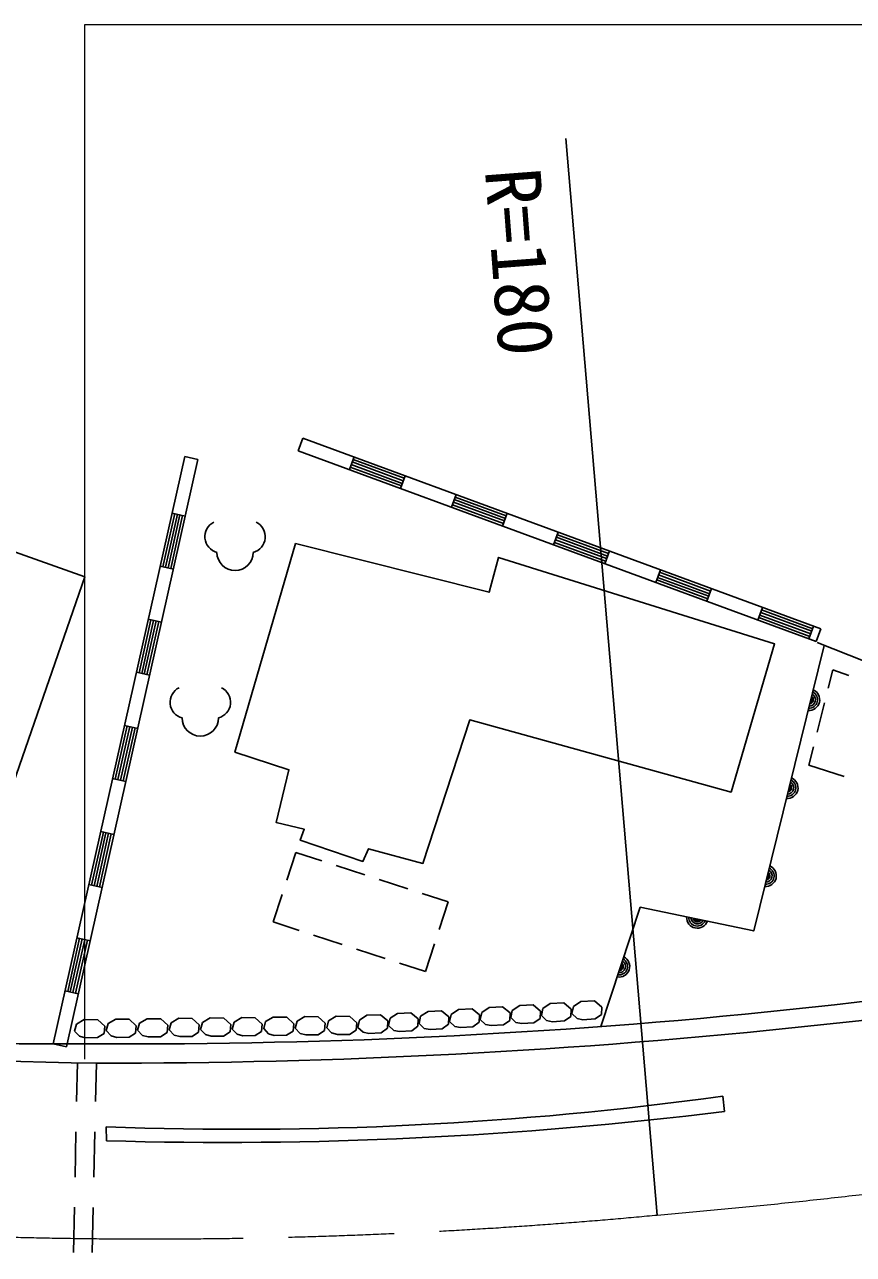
# Model space of a CAD drawing. Units: millimetres, scale not verified. Extents: x 40000 to 680000, y 20000 to 380000.
# Drawn here: x 295845 to 323256, y 271382 to 312076 of the extents above; entities that cross this region are included whole.
import ezdxf
from ezdxf.enums import TextEntityAlignment as Align

# ---------------------------------------------------------------- set-up
doc = ezdxf.new("R2010")
doc.units = ezdxf.units.MM
doc.header["$LTSCALE"] = 1000
doc.linetypes.add('CHAIN', pattern=[18.5, 12, -1.5, 3.5, -1.5])
for name, color, linetype, lineweight in [('M-BGD', 7, 'Continuous', 25), ('M-BMK', 2, 'CHAIN', 13), ('M-BMK-SRVR', 3, 'Continuous', 25), ('M-STR-HTXT', 7, 'Continuous', 13), ('M-STR-STRD', 7, 'Continuous', 25)]:
    doc.layers.add(name, color=color, linetype=linetype, lineweight=lineweight)
doc.styles.add('ＭＳ ゴシック', font='')
doc.styles.get('ＭＳ ゴシック').set_extended_font_data('MS Gothic')

msp = doc.modelspace()

# ---------------------------------------------------------------- linework, layer by layer
at = {"layer": 'M-BGD'}
for p, q in [((305052, 298394), (304896, 297972)), ((305052, 298394), (322180, 292081)), ((304896, 297972), (322024, 291659)), ((296788, 278349), (301140, 297785)), ((297227, 278250), (301579, 297687)), ((301140, 297785), (301579, 297687)), ((306741, 297772), (306585, 297350)), ((306647, 297519), (308336, 296896)), ((306678, 297603), (308367, 296981)), ((306709, 297687), (308398, 297065)), ((306616, 297434), (308305, 296812)), ((308274, 296727), (308430, 297149)), ((310118, 296527), (309963, 296105)), ((310025, 296274), (311714, 295651)), ((310056, 296358), (311745, 295735)), ((310087, 296442), (311776, 295820)), ((300415, 294137), (300809, 295894)), ((300503, 294118), (300897, 295874)), ((300591, 294098), (300984, 295855)), ((301160, 295815), (300721, 295914)), ((309994, 296189), (311683, 295567)), ((311652, 295482), (311807, 295904)), ((300679, 294078), (301072, 295835)), ((313496, 295282), (313341, 294860)), ((313434, 295113), (315123, 294490)), ((313465, 295197), (315154, 294575)), ((313372, 294944), (315061, 294322)), ((313403, 295029), (315092, 294406)), ((315030, 294237), (315185, 294659)), ((300328, 294157), (300767, 294059)), ((316874, 294037), (316719, 293615)), ((316812, 293868), (318501, 293245)), ((316843, 293952), (318532, 293330)), ((316750, 293699), (318439, 293077)), ((316781, 293783), (318470, 293161)), ((318407, 292992), (318563, 293414)), ((320252, 292792), (320096, 292370)), ((320190, 292623), (321879, 292000)), ((320221, 292707), (321910, 292085)), ((299629, 290624), (300022, 292381)), ((299717, 290605), (300110, 292361)), ((299804, 290585), (300198, 292342)), ((299892, 290565), (300285, 292322)), ((300373, 292302), (299934, 292401)), ((320128, 292454), (321816, 291831)), ((320159, 292538), (321848, 291916)), ((321785, 291747), (321941, 292169)), ((322180, 292081), (322024, 291659)), ((299541, 290644), (299980, 290546)), ((322573, 290726), (322421, 290118)), ((323109, 290543), (322573, 290726)), ((322300, 289633), (322057, 288662)), ((298842, 287111), (299235, 288868)), ((298930, 287092), (299323, 288848)), ((299018, 287072), (299411, 288829)), ((299105, 287052), (299499, 288809)), ((299587, 288789), (299148, 288888)), ((321936, 288177), (321784, 287569)), ((321784, 287569), (322947, 287200)), ((298754, 287131), (299193, 287033)), ((298055, 283598), (298449, 285355)), ((298143, 283579), (298536, 285335)), ((298231, 283559), (298624, 285316)), ((298319, 283539), (298712, 285296)), ((298800, 285276), (298361, 285375)), ((304522, 283770), (304820, 284684)), ((304820, 284684), (305671, 284406)), ((306147, 284251), (307097, 283941)), ((307573, 283786), (308524, 283475)), ((297968, 283618), (298407, 283520)), ((304069, 282381), (304367, 283295)), ((308999, 283320), (309851, 283043)), ((309851, 283043), (309552, 282129)), ((304920, 282103), (304069, 282381)), ((297269, 280085), (297662, 281842)), ((297356, 280066), (297750, 281822)), ((297444, 280046), (297838, 281803)), ((297532, 280026), (297925, 281783)), ((298013, 281763), (297574, 281862)), ((306346, 281638), (305396, 281948)), ((309397, 281654), (309099, 280740)), ((307772, 281173), (306822, 281483)), ((309099, 280740), (308248, 281018)), ((297181, 280105), (297620, 280007)), ((312221, 279621), (311975, 279456)), ((312668, 279636), (312221, 279621)), ((312911, 279435), (312668, 279636)), ((313232, 279686), (312986, 279522)), ((313679, 279702), (313232, 279686)), ((313922, 279501), (313679, 279702)), ((313998, 279587), (313947, 279353)), ((314244, 279752), (313998, 279587)), ((314691, 279767), (314244, 279752)), ((314934, 279567), (314691, 279767)), ((298858, 279169), (298604, 279017)), ((299305, 279161), (298858, 279169)), ((299900, 279182), (299646, 279031)), ((300347, 279175), (299900, 279182)), ((300579, 278962), (300347, 279175)), ((300942, 279196), (300688, 279044)), ((301389, 279188), (300942, 279196)), ((301622, 278975), (301389, 279188)), ((301984, 279209), (301730, 279058)), ((302431, 279201), (301984, 279209)), ((302664, 278989), (302431, 279201)), ((303027, 279223), (302772, 279071)), ((303473, 279215), (303027, 279223)), ((303706, 279002), (303473, 279215)), ((304069, 279236), (303814, 279085)), ((304516, 279228), (304069, 279236)), ((304748, 279016), (304516, 279228)), ((305111, 279250), (304856, 279098)), ((305558, 279242), (305111, 279250)), ((305790, 279029), (305558, 279242)), ((306153, 279263), (305899, 279112)), ((306600, 279255), (306153, 279263)), ((306832, 279042), (306600, 279255)), ((307164, 279293), (306918, 279128)), ((307611, 279308), (307164, 279293)), ((307854, 279108), (307611, 279308)), ((307930, 279194), (307879, 278960)), ((308176, 279358), (307930, 279194)), ((308622, 279374), (308176, 279358)), ((308865, 279173), (308622, 279374)), ((308854, 278929), (308865, 279173)), ((308941, 279260), (308890, 279025)), ((309187, 279424), (308941, 279260)), ((309634, 279439), (309187, 279424)), ((309877, 279239), (309634, 279439)), ((309865, 278995), (309877, 279239)), ((309952, 279325), (309902, 279091)), ((310198, 279490), (309952, 279325)), ((310645, 279505), (310198, 279490)), ((310888, 279304), (310645, 279505)), ((310877, 279061), (310888, 279304)), ((310964, 279391), (310913, 279156)), ((311210, 279555), (310964, 279391)), ((311656, 279570), (311210, 279555)), ((311899, 279370), (311656, 279570)), ((311888, 279126), (311899, 279370)), ((311975, 279456), (311924, 279222)), ((311924, 279222), (312097, 279058)), ((312692, 279043), (312900, 279192)), ((312900, 279192), (312911, 279435)), ((312986, 279522), (312936, 279288)), ((312936, 279288), (313108, 279124)), ((313704, 279108), (313911, 279257)), ((313911, 279257), (313922, 279501)), ((313947, 279353), (314120, 279189)), ((314120, 279189), (314310, 279148)), ((314310, 279148), (314715, 279174)), ((314715, 279174), (314922, 279323)), ((314922, 279323), (314934, 279567)), ((297562, 279004), (297499, 278773)), ((297499, 278773), (297663, 278600)), ((297816, 279156), (297562, 279004)), ((298263, 279148), (297816, 279156)), ((298495, 278935), (298263, 279148)), ((298471, 278692), (298495, 278935)), ((298604, 279017), (298541, 278786)), ((298541, 278786), (298705, 278613)), ((299537, 278948), (299305, 279161)), ((299513, 278705), (299537, 278948)), ((299646, 279031), (299583, 278800)), ((299583, 278800), (299747, 278627)), ((300556, 278719), (300579, 278962)), ((300688, 279044), (300625, 278813)), ((300625, 278813), (300789, 278640)), ((301598, 278732), (301622, 278975)), ((301730, 279058), (301667, 278827)), ((301667, 278827), (301831, 278654)), ((302640, 278746), (302664, 278989)), ((302772, 279071), (302710, 278840)), ((302710, 278840), (302873, 278667)), ((303467, 278621), (303682, 278759)), ((303682, 278759), (303706, 279002)), ((303814, 279085), (303752, 278853)), ((303752, 278853), (303915, 278681)), ((304509, 278635), (304724, 278773)), ((304724, 278773), (304748, 279016)), ((304856, 279098), (304794, 278867)), ((304794, 278867), (304957, 278694)), ((305552, 278648), (305766, 278786)), ((305766, 278786), (305790, 279029)), ((305899, 279112), (305836, 278880)), ((305836, 278880), (306000, 278708)), ((306594, 278662), (306808, 278800)), ((306808, 278800), (306832, 279042)), ((306918, 279128), (306867, 278894)), ((306867, 278894), (307040, 278730)), ((307636, 278715), (307843, 278864)), ((307843, 278864), (307854, 279108)), ((307879, 278960), (308051, 278796)), ((308051, 278796), (308242, 278754)), ((308242, 278754), (308647, 278781)), ((308647, 278781), (308854, 278929)), ((308890, 279025), (309063, 278861)), ((309063, 278861), (309253, 278820)), ((309253, 278820), (309658, 278846)), ((309658, 278846), (309865, 278995)), ((309902, 279091), (310074, 278927)), ((310074, 278927), (310265, 278886)), ((310265, 278886), (310670, 278912)), ((310670, 278912), (310877, 279061)), ((310913, 279156), (311085, 278992)), ((311085, 278992), (311276, 278951)), ((311276, 278951), (311681, 278977)), ((311681, 278977), (311888, 279126)), ((312097, 279058), (312287, 279017)), ((312287, 279017), (312692, 279043)), ((313108, 279124), (313299, 279082)), ((313299, 279082), (313704, 279108)), ((297663, 278600), (297851, 278549)), ((297851, 278549), (298257, 278554)), ((298257, 278554), (298471, 278692)), ((298705, 278613), (298893, 278562)), ((298893, 278562), (299299, 278567)), ((299299, 278567), (299513, 278705)), ((299747, 278627), (299935, 278576)), ((299935, 278576), (300341, 278581)), ((300341, 278581), (300556, 278719)), ((300789, 278640), (300977, 278589)), ((300977, 278589), (301383, 278594)), ((301383, 278594), (301598, 278732)), ((301831, 278654), (302019, 278603)), ((302019, 278603), (302425, 278608)), ((302425, 278608), (302640, 278746)), ((302873, 278667), (303061, 278616)), ((303061, 278616), (303467, 278621)), ((303915, 278681), (304103, 278630)), ((304103, 278630), (304509, 278635)), ((304957, 278694), (305146, 278643)), ((305146, 278643), (305552, 278648)), ((306000, 278708), (306188, 278656)), ((306188, 278656), (306594, 278662)), ((307040, 278730), (307231, 278689)), ((307231, 278689), (307636, 278715)), ((296788, 278349), (297227, 278250)), ((297593, 277721), (297565, 276441)), ((298192, 276438), (298220, 277711)), ((297544, 275441), (297512, 273941)), ((298135, 273939), (298169, 275439)), ((297490, 272941), (297458, 271442)), ((298079, 271440), (298113, 272939))]:
    msp.add_line(p, q, dxfattribs=at)
for points in [[(281294, 299682), (297842, 293800), (295475, 286989), (293448, 287635), (293170, 286702), (288749, 288317), (288148, 286559), (285947, 287223), (285678, 286559), (279908, 288559), (280511, 290467), (278336, 291380)], [(304807, 294908), (302803, 288002), (304586, 287417), (304169, 285673), (305094, 285450), (304964, 285084), (307034, 284384), (307214, 284804), (309020, 284318), (310570, 289068), (319213, 286677), (320647, 291583), (311522, 294445), (311206, 293291)]]:
    msp.add_lwpolyline(points, close=True, dxfattribs=at)
for points in [[(314903, 278921), (316206, 282867), (319959, 282086), (322287, 291534)], [(325302, 279959), (327457, 289487), (322054, 291626)]]:
    msp.add_lwpolyline(points, dxfattribs=at)
for centre, radius, start, end in [((302341, 295130), 536, 116.087, 255.3342), ((303270, 295130), 536, 284.6658, 63.913), ((302806, 294611), 600, 180, 0), ((301191, 289652), 536, 116.087, 255.3342), ((302120, 289652), 536, 284.6658, 63.913), ((321788, 289736), 354, 264.9542, 67.3593), ((321788, 289736), 283, 267.1782, 65.1353), ((321788, 289736), 212, 270.9245, 61.389), ((321788, 289736), 142, 278.6363, 53.6773), ((321788, 289736), 100, 288.9539, 43.3596), ((301655, 289133), 600, 180, 0), ((321071, 286823), 354, 264.9542, 67.3593), ((321071, 286823), 283, 267.1782, 65.1353), ((321071, 286823), 212, 270.9245, 61.389), ((321071, 286823), 142, 278.6363, 53.6773), ((321071, 286823), 100, 288.9539, 43.3596), ((320353, 283910), 354, 264.9542, 67.3593), ((320353, 283910), 283, 267.1782, 65.1353), ((320353, 283910), 212, 270.9245, 61.389), ((320353, 283910), 142, 278.6363, 53.6773), ((320353, 283910), 100, 288.9539, 43.3596), ((299507, 485658), 207310, 269.62788, 282.77034), ((298683, 496521), 218810, 269.87889, 282.3353), ((318094, 282530), 354, 177.0537, 339.4589), ((318094, 282530), 283, 179.2778, 337.2349), ((318094, 282530), 212, 183.0241, 333.4885), ((318094, 282530), 142, 190.7358, 325.7768), ((318094, 282530), 100, 201.0535, 315.4592), ((315503, 280911), 354, 260.5186, 62.9237), ((315503, 280911), 283, 262.7426, 60.6997), ((315503, 280911), 212, 266.4889, 56.9534), ((315503, 280911), 142, 274.2007, 49.2416), ((315503, 280911), 100, 284.5183, 38.924), ((297054, 428569), 150221, 260.273, 270.4219), ((300952, 466207), 188516, 261.04858, 269.16972)]:
    msp.add_arc(centre, radius, start, end, dxfattribs=at)
for points, knots in [([(203519, 274235), (204596, 273498), (204876, 273291), (205777, 272733), (206123, 272519), (206319, 272403), (206668, 272193), (206916, 272043), (207053, 271956), (207304, 271812), (207845, 271502), (208156, 271344), (208704, 271049), (209717, 270503), (210266, 270159), (211314, 269682), (214322, 268314), (216164, 267926), (219204, 266632), (221030, 265855), (221866, 265012), (223723, 264312), (226753, 263171), (228750, 263283), (231613, 261771), (232334, 261391), (232785, 261156), (233268, 260499), (233546, 260122), (233640, 259849), (233714, 259386), (233903, 258211), (232460, 257496), (232984, 256427), (233297, 255788), (233659, 255487), (234289, 255156), (235285, 254631), (236035, 254935), (237129, 254669), (239477, 254099), (240699, 253444), (243038, 252838), (244841, 252370), (245833, 251989), (247679, 251739), (251723, 251190), (254029, 251252), (258086, 250809), (258886, 250722), (259329, 250627), (260122, 250492), (262111, 250153), (263209, 249876), (265181, 249445), (266344, 249190), (266977, 248969), (268139, 248714), (270920, 248106), (272486, 247789), (275300, 247357), (280843, 246507), (283994, 246367), (289582, 245894), (294702, 245460), (297569, 245102), (302706, 245003), (305632, 244946), (307271, 245053), (310196, 245108), (317503, 245248), (321634, 244728), (328901, 245499), (329787, 245593), (330277, 245695), (331160, 245819), (333370, 246128), (334618, 246230), (336822, 246585), (337481, 246691), (337851, 246747), (338508, 246872), (340985, 247343), (342381, 247575), (344838, 248148), (347080, 248671), (348311, 249070), (350563, 249550), (356012, 250712), (359103, 251173), (364591, 252134), (371404, 253326), (375314, 253512), (382054, 255069), (387356, 256294), (390135, 257690), (395221, 259624), (395347, 259672), (395415, 259703), (395540, 259752), (400265, 261613), (403007, 262402), (407753, 264211), (408616, 264540), (409100, 264722), (409953, 265075), (410403, 265261), (410708, 265283), (411093, 265581), (411658, 266019), (411803, 266445), (412314, 266947), (412865, 267487), (413226, 267733), (413795, 268254), (414359, 268771), (414726, 269019), (415194, 269623), (415249, 269694), (415276, 269737), (415321, 269814), (415734, 270519), (416057, 270881), (416307, 271660), (416691, 272858), (416272, 273647), (416560, 274873), (416695, 275449), (416773, 275815), (417158, 276264), (417488, 276650), (417740, 276807), (418162, 277088), (418488, 277304), (418706, 277365), (419060, 277532), (419723, 277844), (420093, 278021), (420768, 278308), (423024, 279268), (424413, 279514), (426609, 280604), (427356, 280975), (427886, 281043), (428486, 281623), (429584, 282684), (429928, 283525), (430965, 284646), (431498, 285222), (431848, 285502), (432492, 285951), (433701, 286794), (434604, 286933), (436054, 287193), (436262, 287231), (436383, 287219), (436595, 287225), (436620, 287226), (436634, 287224), (436658, 287225), (438448, 287311), (439439, 287551), (441230, 287605), (444512, 287705), (446354, 287640), (449637, 287582), (451814, 287543), (453029, 287394), (455205, 287330), (458683, 287228), (460646, 286836), (464112, 287143), (465768, 287290), (466666, 287602), (468311, 287845), (470180, 288122), (471228, 288543), (473114, 288420), (474918, 288303), (475870, 287795), (477663, 287564), (478183, 287497), (478477, 287473), (479000, 287437), (481606, 287256), (483068, 286877), (485675, 287033), (486662, 287092), (487207, 287221), (488193, 287282), (491046, 287460), (492656, 287506), (495510, 287350), (498723, 287174), (500529, 286962), (503686, 286336), (504441, 286186), (504814, 285912), (505563, 285732), (507184, 285343), (508102, 285117), (509763, 284971), (512314, 284746), (513759, 284955), (516320, 284982), (517425, 284994), (518064, 284825), (519147, 285039), (519741, 285156), (520437, 285202), (520546, 285708), (520663, 286247), (520176, 286683), (519719, 287139), (519180, 287675), (518630, 287615), (517905, 287842), (516214, 288372), (515221, 288510), (513483, 288854), (511567, 289232), (510410, 289079), (508552, 289678), (507820, 289914), (506964, 289779), (506738, 290441), (506699, 290556), (506773, 290662), (506865, 290759), (507009, 290910), (507167, 290880), (507361, 290955), (507916, 291168), (508208, 291352), (508785, 291495), (510306, 291873), (511157, 292148), (512718, 292289), (517358, 292707), (519993, 292587), (524647, 292358), (528167, 292185), (530132, 291920), (533619, 291408), (534923, 291217), (535624, 290943), (536927, 290742), (540442, 290199), (542409, 289766), (545962, 289601), (549290, 289447), (551167, 289558), (554487, 289828), (556120, 289961), (557013, 290247), (558647, 290369), (560784, 290529), (561574, 290455), (564134, 290318)], [0, 0, 0, 0, 1, 1, 1, 2, 2, 2, 3, 3, 3, 4, 4, 4, 5, 5, 5, 6, 6, 6, 7, 7, 7, 8, 8, 8, 9, 9, 9, 10, 10, 10, 11, 11, 11, 12, 12, 12, 13, 13, 13, 14, 14, 14, 15, 15, 15, 16, 16, 16, 17, 17, 17, 18, 18, 18, 19, 19, 19, 20, 20, 20, 21, 21, 21, 22, 22, 22, 23, 23, 23, 24, 24, 24, 25, 25, 25, 26, 26, 26, 27, 27, 27, 28, 28, 28, 29, 29, 29, 30, 30, 30, 31, 31, 31, 32, 32, 32, 33, 33, 33, 34, 34, 34, 35, 35, 35, 36, 36, 36, 37, 37, 37, 38, 38, 38, 39, 39, 39, 40, 40, 40, 41, 41, 41, 42, 42, 42, 43, 43, 43, 44, 44, 44, 45, 45, 45, 46, 46, 46, 47, 47, 47, 48, 48, 48, 49, 49, 49, 50, 50, 50, 51, 51, 51, 52, 52, 52, 53, 53, 53, 54, 54, 54, 55, 55, 55, 56, 56, 56, 57, 57, 57, 58, 58, 58, 59, 59, 59, 60, 60, 60, 61, 61, 61, 62, 62, 62, 63, 63, 63, 64, 64, 64, 65, 65, 65, 66, 66, 66, 67, 67, 67, 68, 68, 68, 69, 69, 69, 70, 70, 70, 71, 71, 71, 72, 72, 72, 73, 73, 73, 74, 74, 74, 75, 75, 75, 76, 76, 76, 77, 77, 77, 78, 78, 78, 79, 79, 79, 80, 80, 80, 81, 81, 81, 82, 82, 82, 83, 83, 83, 84, 84, 84, 85, 85, 85, 86, 86, 86, 86]), ([(206873, 281478), (208206, 281146), (208618, 281068), (209686, 280656), (210382, 280389), (210742, 280168), (211436, 279894), (211706, 279787), (211868, 279753), (212136, 279640), (212955, 279293), (213385, 279036), (214172, 278623), (215373, 277992), (216018, 277584), (217227, 276970), (218545, 276301), (219316, 275992), (220632, 275317), (220820, 275221), (220924, 275166), (221109, 275063), (221197, 275015), (221244, 274985), (221332, 274936), (221517, 274834), (221622, 274780), (221809, 274682), (222960, 274077), (223614, 273755), (224768, 273156), (225666, 272690), (226139, 272369), (227059, 271949), (228422, 271327), (229230, 271078), (230655, 270614), (233982, 269531), (235975, 269317), (239245, 268074), (239578, 267947), (239758, 267858), (240072, 267692), (240161, 267645), (240206, 267611), (240295, 267565), (240404, 267510), (240469, 267487), (240581, 267438), (241499, 267035), (242018, 266822), (242936, 266421), (244156, 265889), (244763, 265364), (246057, 265051), (247069, 264807), (247658, 264771), (248695, 264674), (251346, 264426), (252851, 264539), (255503, 264296), (257800, 264085), (259125, 264090), (261356, 263503), (262814, 263121), (263610, 262792), (264952, 262106), (266339, 261396), (267080, 260872), (268198, 259785), (269114, 258894), (269491, 258268), (270330, 257305), (270525, 257082), (270632, 256955), (270835, 256739), (270934, 256635), (270973, 256555), (271094, 256478), (272683, 255472), (273790, 255306), (275580, 254730), (278127, 253912), (279681, 253946), (282331, 253585), (285783, 253115), (287735, 252994), (291201, 252639), (293061, 252448), (294096, 252244), (295965, 252171), (297222, 252123), (297928, 252184), (299186, 252197), (305312, 252259), (308744, 252227), (314869, 252375), (318598, 252465), (320702, 252333), (324412, 252718), (325601, 252842), (326261, 252970), (327434, 253197), (331695, 254022), (334059, 254600), (338313, 255461), (340348, 255873), (341482, 256134), (343529, 256482), (344631, 256669), (345254, 256740), (346360, 256897), (348219, 257160), (349262, 257300), (351126, 257529), (352340, 257678), (353024, 257732), (354242, 257852), (356831, 258106), (358319, 257982), (360874, 258472), (367932, 259826), (371616, 261701), (378582, 263465), (380652, 263990), (381834, 264186), (383926, 264613), (385602, 264956), (386545, 265129), (388220, 265474), (388755, 265584), (389064, 265608), (389588, 265761), (391519, 266327), (392564, 266760), (394454, 267450), (396405, 268162), (397519, 268515), (399416, 269361), (400137, 269682), (400614, 269757), (401229, 270252), (402289, 271107), (403062, 271520), (403677, 272735), (404110, 273590), (404216, 274203), (404089, 275153), (404009, 275750), (403900, 276120), (403516, 276584), (402608, 277682), (402226, 278723), (400843, 279064), (400541, 279138), (400358, 279109), (400047, 279096), (399162, 279056), (398668, 278988), (397789, 278872), (396752, 278734), (396201, 278498), (395181, 278266), (391000, 277317), (388689, 276620), (384461, 275907), (382476, 275572), (381353, 275329), (379340, 275332), (378540, 275333), (378089, 275355), (377295, 275455), (376799, 275517), (376516, 275544), (376034, 275676), (375413, 275847), (375184, 275984), (374521, 276332)], [0, 0, 0, 0, 1, 1, 1, 2, 2, 2, 3, 3, 3, 4, 4, 4, 5, 5, 5, 6, 6, 6, 7, 7, 7, 8, 8, 8, 9, 9, 9, 10, 10, 10, 11, 11, 11, 12, 12, 12, 13, 13, 13, 14, 14, 14, 15, 15, 15, 16, 16, 16, 17, 17, 17, 18, 18, 18, 19, 19, 19, 20, 20, 20, 21, 21, 21, 22, 22, 22, 23, 23, 23, 24, 24, 24, 25, 25, 25, 26, 26, 26, 27, 27, 27, 28, 28, 28, 29, 29, 29, 30, 30, 30, 31, 31, 31, 32, 32, 32, 33, 33, 33, 34, 34, 34, 35, 35, 35, 36, 36, 36, 37, 37, 37, 38, 38, 38, 39, 39, 39, 40, 40, 40, 41, 41, 41, 42, 42, 42, 43, 43, 43, 44, 44, 44, 45, 45, 45, 46, 46, 46, 47, 47, 47, 48, 48, 48, 49, 49, 49, 50, 50, 50, 51, 51, 51, 52, 52, 52, 53, 53, 53, 54, 54, 54, 55, 55, 55, 56, 56, 56, 57, 57, 57, 58, 58, 58, 59, 59, 59, 59])]:
    msp.add_open_spline(points, degree=3, knots=knots, dxfattribs=at)
at = {"layer": 'M-BMK'}
for centre, radius, start, end in [((298058, 492464), 220575, 274.86661, 282.69921), ((300006, 449993), 178099, 261.17458, 275.40124)]:
    msp.add_arc(centre, radius, start, end, dxfattribs=at)
at = {"layer": 'M-BMK-SRVR'}
msp.add_line((316770, 272685), (313749, 308306), dxfattribs=at)
at = {"layer": 'M-STR-HTXT'}
msp.add_lwpolyline([(297836, 277837), (297836, 312076), (326503, 312076)], dxfattribs=at)
at = {"layer": 'M-STR-STRD'}
for p, q in [((318990, 276112), (318933, 276620)), ((298547, 275606), (298550, 275143))]:
    msp.add_line(p, q, dxfattribs=at)
for centre, radius, start, end in [((302992, 391737), 116216, 267.80789, 277.88388), ((302447, 408871), 133785, 268.33051, 277.10289)]:
    msp.add_arc(centre, radius, start, end, dxfattribs=at)

# ---------------------------------------------------------------- texts
at = {"layer": 'M-BMK-SRVR', "style": 'ＭＳ ゴシック'}
msp.add_text('R=180', height=1833, rotation=274.348, dxfattribs=at).set_placement((311983, 307332), align=Align.MIDDLE_LEFT)

doc.saveas('drawing.dxf')
